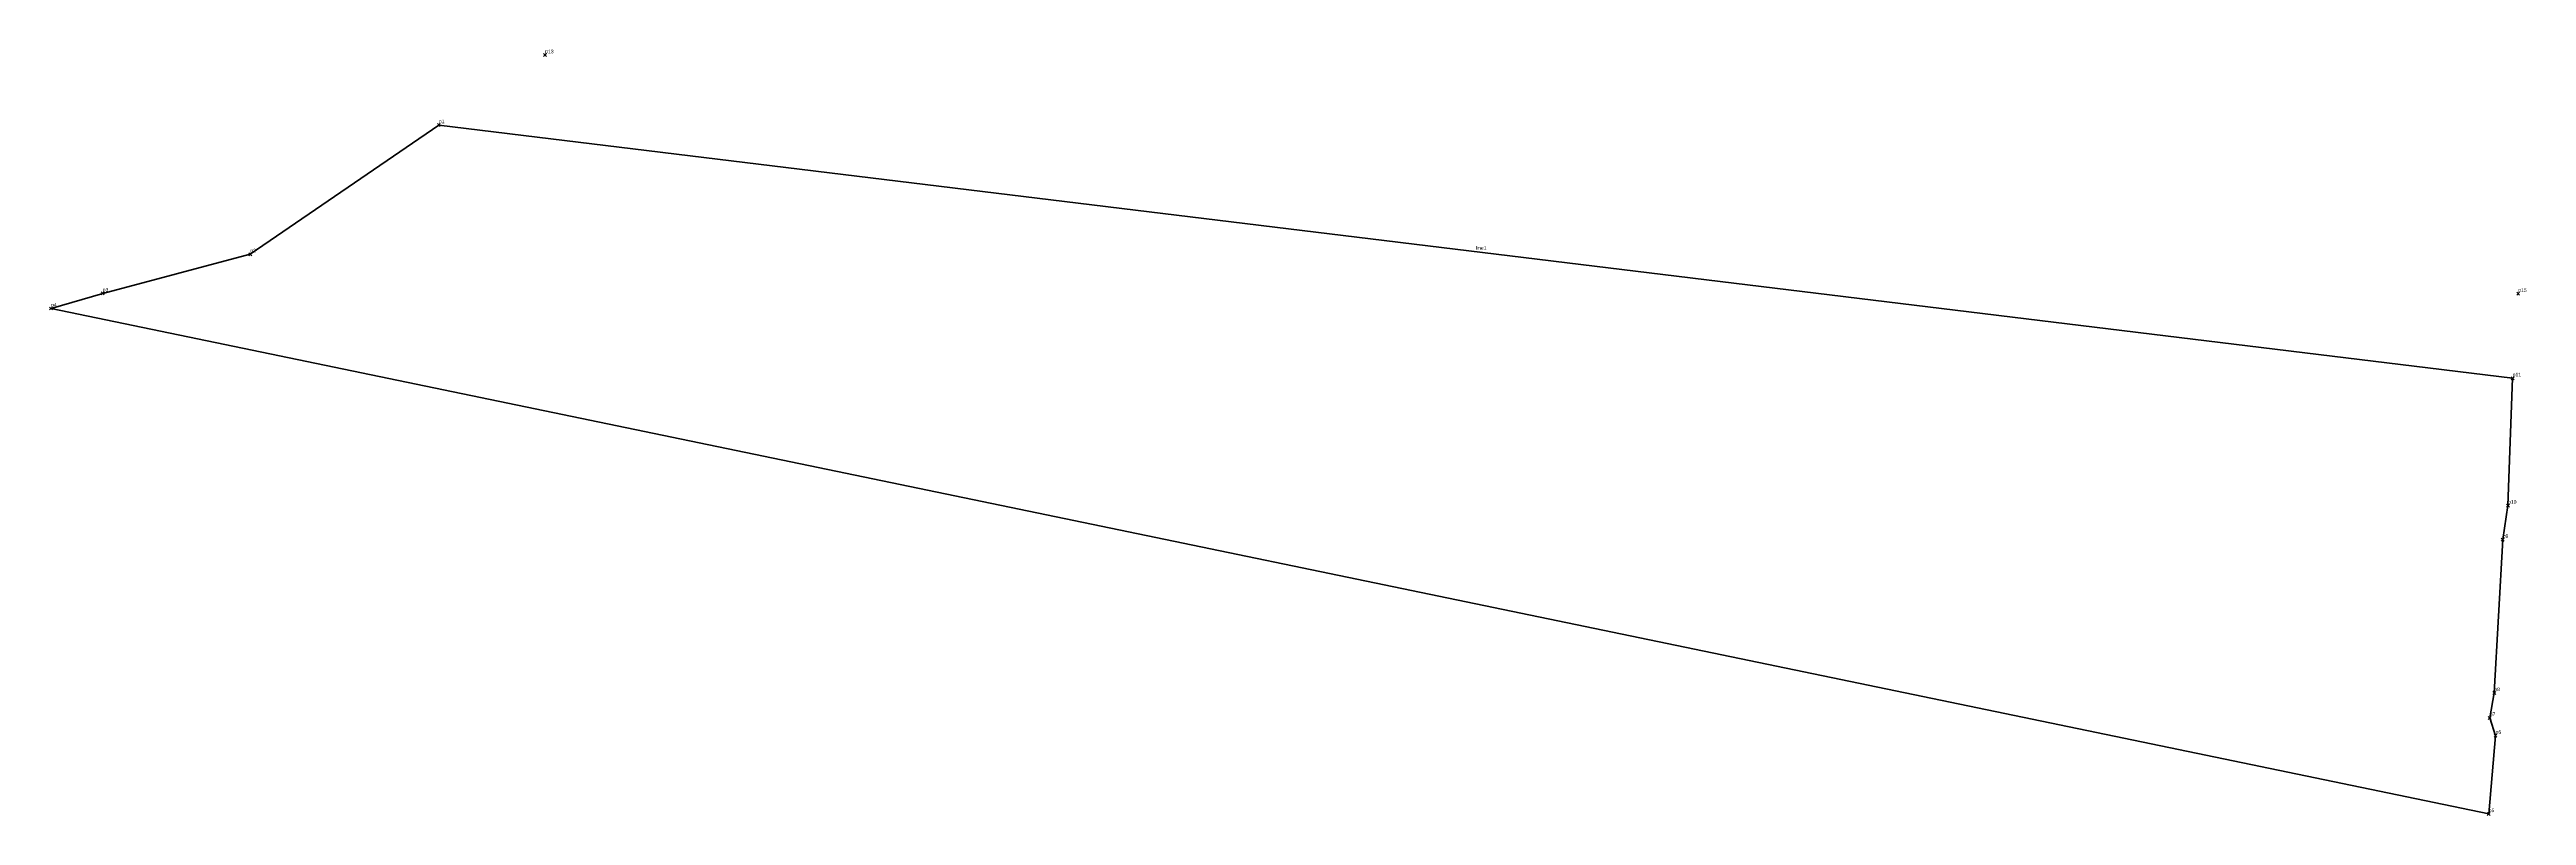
# Model space of a CAD drawing. Header units: millimetres. Extents: x 613368 to 613707, y 1315574 to 1315679.
import ezdxf

# ---------------------------------------------------------------- set-up
doc = ezdxf.new("R2010")
doc.units = ezdxf.units.MM
doc.header["$PDMODE"] = 3
doc.header["$PDSIZE"] = 0.2
for name, color, linetype, lineweight in [('Line', 250, 'CONTINUOUS', 100), ('Line_Name', 1, 'CONTINUOUS', 100), ('Point', 5, 'CONTINUOUS', 100), ('Point_Name', 1, 'CONTINUOUS', 100)]:
    doc.layers.add(name, color=color, linetype=linetype, lineweight=lineweight)
doc.styles.get("Standard").update_dxf_attribs({"font": 'arial.ttf', "width": 0.65})

msp = doc.modelspace()

# ---------------------------------------------------------------- linework, layer by layer
at = {"layer": 'Line'}
msp.add_line((613421.1, 1315668.69, 68.2), (613705.24, 1315633.98, 65.9), dxfattribs=at)
msp.add_lwpolyline([(613421.1, 1315668.69), (613395.26, 1315650.98), (613375.04, 1315645.62), (613367.96, 1315643.54), (613701.96, 1315574.28), (613702.89, 1315585.01), (613702.1, 1315587.44), (613702.72, 1315590.87), (613703.88, 1315611.87), (613704.6, 1315616.54), (613705.24, 1315633.98), (613421.1, 1315668.69)], dxfattribs=at)
at = {"layer": 'Point'}
for p in [(613435.66, 1315678.27, 67.38), (613421.1, 1315668.69, 68.2), (613395.26, 1315650.98, 68.58), (613367.96, 1315643.54, 68.36), (613375.04, 1315645.62, 69.13), (613706, 1315645.57, 65.71), (613705.24, 1315633.98, 65.9), (613704.6, 1315616.54, 66.08), (613703.88, 1315611.87, 66.11), (613702.72, 1315590.87, 66.23), (613702.1, 1315587.44, 66.01), (613702.89, 1315585.01, 66.2), (613701.96, 1315574.28, 66.23)]:
    msp.add_point(p, dxfattribs=at)

# ---------------------------------------------------------------- texts
at = {"layer": 'Line_Name'}
msp.add_text('line1', height=0.5, dxfattribs=at).set_placement((613563.17, 1315651.59))
at = {"layer": 'Point_Name'}
for s, p in [('p13', (613435.66, 1315678.52)), ('p1', (613421.1, 1315668.94)), ('p2', (613395.26, 1315651.23)), ('p3', (613375.04, 1315645.87)), ('p15', (613706, 1315645.82)), ('p4', (613367.96, 1315643.79)), ('p11', (613705.24, 1315634.23)), ('p10', (613704.6, 1315616.79)), ('p9', (613703.88, 1315612.12)), ('p8', (613702.72, 1315591.12)), ('p7', (613702.1, 1315587.69)), ('p6', (613702.89, 1315585.26)), ('p5', (613701.96, 1315574.53))]:
    msp.add_text(s, height=0.5, dxfattribs=at).set_placement(p)

doc.saveas('drawing.dxf')
